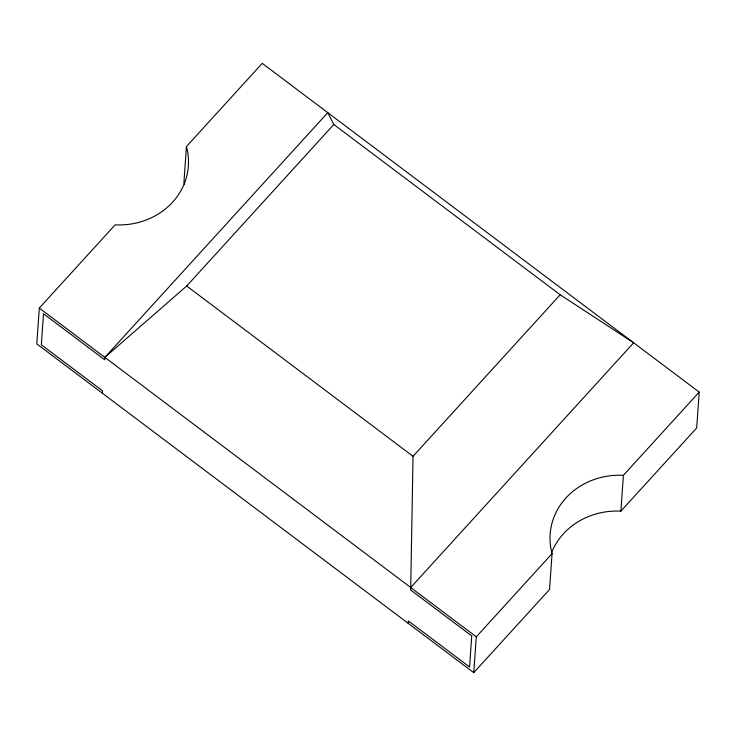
<?xml version="1.0" encoding="UTF-8"?>
<svg xmlns="http://www.w3.org/2000/svg" width="736" height="736" viewBox="0 0 736 736"><rect width="100%" height="100%" fill="white"/><g stroke="black" fill="none" stroke-linecap="round" stroke-linejoin="round"><path stroke-width="1.1" d="M410.725 587.521L413.034 456.302L560.17 294.777L633.65 342.783L410.725 587.521L410.559 589.913L471.739 635.941L469.568 666.982L408.388 620.954L408.222 623.346M39.302 308.08L36.8 343.896L473.772 672.658L549.562 589.444L552.074 553.628A70.536 63.876 4 0 1 623.401 475.309L699.2 392.104L262.228 63.342L186.438 146.556A70.536 63.876 4 0 1 115.101 224.866L39.302 308.08L476.275 636.842L473.772 672.658M102.35 393.217L102.516 390.825L41.336 344.798L43.507 313.757L104.687 359.784L104.852 357.392L327.778 112.654L333.813 124.476L560.17 294.777M186.438 146.556L183.926 182.372A70.536 63.876 4 0 1 184.469 184.515M551.558 552.727A70.536 63.876 4 0 1 620.899 511.134L623.401 475.309M699.2 392.104L696.698 427.92L620.899 511.134M104.852 357.392L186.686 286.01L333.813 124.476M476.275 636.842L552.074 553.628M186.686 286.01L413.034 456.302"/></g></svg>
